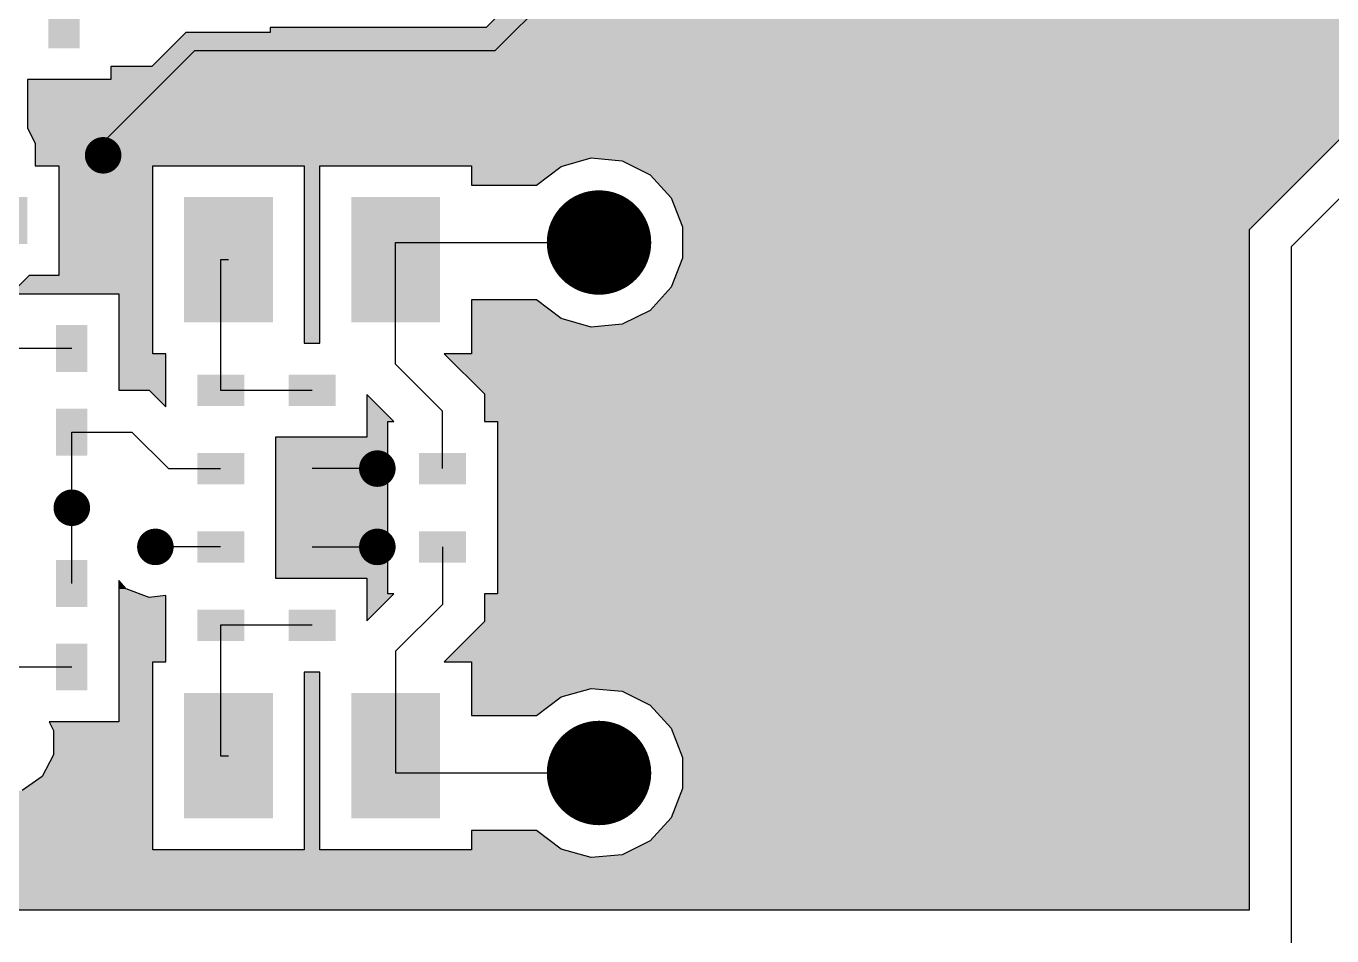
# Model space of a CAD drawing. Extents: x 295 to 953, y 10 to 290.
# Drawn here: x 690.32 to 731.57, y 156.45 to 185.2 of the extents above; entities that cross this region are included whole.
import ezdxf

# ---------------------------------------------------------------- set-up
doc = ezdxf.new("R2010")
doc.units = 0
doc.header["$LTSCALE"] = 5
doc.header["$MEASUREMENT"] = 0
doc.layers.get('0').update_dxf_attribs({"linetype": 'CONTINUOUS', "lineweight": 25})
doc.layers.add('16_COMP_GBR', color=1, linetype='CONTINUOUS')

msp = doc.modelspace()

# ---------------------------------------------------------------- linework, layer by layer
for points, const_width in [([(692.464, 181.113, 1), (693.041, 181.113, 1)], 0.577), ([(707.594, 178.357, 1), (709.244, 178.357, 1)], 1.65), ([(701.126, 171.213, 1), (701.704, 171.213, 1)], 0.577), ([(691.474, 169.975, 1), (692.051, 169.975, 1)], 0.577), ([(694.114, 168.738, 1), (694.691, 168.738, 1)], 0.577), ([(701.126, 168.738, 1), (701.704, 168.738, 1)], 0.577), ([(707.594, 161.593, 1), (709.244, 161.593, 1)], 1.65)]:
    msp.add_lwpolyline(points, format="xyb", close=True, dxfattribs=dict(const_width=const_width))
for points in [[(692.01, 185.98), (692.01, 184.495), (691.02, 185.98), (691.02, 184.495)], [(690.36, 179.793), (690.36, 178.308), (689.37, 179.793), (689.37, 178.308)], [(698.115, 179.793), (698.115, 175.833), (695.31, 179.793), (695.31, 175.833)], [(703.395, 179.793), (703.395, 175.833), (700.59, 179.793), (700.59, 175.833)], [(692.258, 175.75), (692.258, 174.265), (691.268, 175.75), (691.268, 174.265)], [(697.208, 174.183), (697.208, 173.193), (695.723, 174.183), (695.723, 173.193)], [(700.095, 174.183), (700.095, 173.193), (698.61, 174.183), (698.61, 173.193)], [(692.258, 173.11), (692.258, 171.625), (691.268, 173.11), (691.268, 171.625)], [(697.208, 171.708), (697.208, 170.718), (695.723, 171.708), (695.723, 170.718)], [(700.095, 171.708), (700.095, 170.718), (698.61, 171.708), (698.61, 170.718)], [(704.22, 171.708), (704.22, 170.718), (702.735, 171.708), (702.735, 170.718)], [(697.208, 169.233), (697.208, 168.243), (695.723, 169.233), (695.723, 168.243)], [(700.095, 169.233), (700.095, 168.243), (698.61, 169.233), (698.61, 168.243)], [(704.22, 169.233), (704.22, 168.243), (702.735, 169.233), (702.735, 168.243)], [(692.258, 168.325), (692.258, 166.84), (691.268, 168.325), (691.268, 166.84)], [(697.208, 166.758), (697.208, 165.768), (695.723, 166.758), (695.723, 165.768)], [(700.095, 166.758), (700.095, 165.768), (698.61, 166.758), (698.61, 165.768)], [(692.258, 165.685), (692.258, 164.2), (691.268, 165.685), (691.268, 164.2)], [(698.115, 164.118), (698.115, 160.158), (695.31, 164.118), (695.31, 160.158)], [(703.395, 164.118), (703.395, 160.158), (700.59, 164.118), (700.59, 160.158)]]:
    msp.add_solid(points)
at = {"layer": '16_COMP_GBR', "color": 7}
for p, q in [((706.86, 187.166), (704.849, 185.155)), ((705.128, 184.413), (707.19, 186.475)), ((695.363, 184.99), (694.289, 183.918)), ((698.033, 184.99), (695.363, 184.99)), ((698.033, 185.155), (698.033, 184.99)), ((704.849, 185.155), (698.033, 185.155)), ((692.753, 181.525), (695.64, 184.413)), ((705.128, 184.413), (695.64, 184.413)), ((693, 183.918), (693, 183.505)), ((694.289, 183.918), (693, 183.918)), ((690.36, 183.505), (690.36, 181.971)), ((693, 183.505), (690.36, 183.505)), ((728.97, 178.771), (733.044, 182.845)), ((690.36, 181.971), (690.608, 181.499)), ((692.753, 181.525), (692.753, 181.113)), ((730.29, 178.225), (733.59, 181.525)), ((690.608, 181.499), (690.608, 180.783)), ((690.608, 180.783), (691.35, 180.783)), ((691.35, 180.783), (691.35, 177.318)), ((694.32, 180.783), (699.105, 180.783)), ((694.32, 174.843), (694.32, 180.783)), ((699.105, 180.783), (699.105, 175.173)), ((699.6, 180.783), (704.385, 180.783)), ((699.6, 175.173), (699.6, 180.783)), ((704.385, 180.783), (704.385, 180.172)), ((706.443, 180.172), (707.221, 180.761)), ((707.221, 180.761), (708.172, 181.032)), ((708.172, 181.032), (709.155, 180.941)), ((709.155, 180.941), (710.038, 180.5)), ((710.038, 180.5), (710.703, 179.771)), ((704.385, 180.172), (706.443, 180.172)), ((710.703, 179.771), (711.059, 178.85)), ((711.059, 178.85), (711.059, 177.864)), ((728.97, 157.27), (728.97, 178.771)), ((701.993, 178.357), (708.419, 178.357)), ((701.993, 177.813), (701.993, 178.357)), ((730.29, 178.225), (730.29, 155.95)), ((696.713, 177.813), (696.465, 177.813)), ((696.465, 177.813), (696.465, 173.688)), ((701.993, 174.513), (701.993, 177.813)), ((711.059, 177.864), (710.703, 176.943)), ((690.413, 177.318), (689.835, 176.74)), ((691.35, 177.318), (690.413, 177.318)), ((689.835, 176.74), (693.248, 176.74)), ((693.248, 176.74), (693.248, 173.688)), ((710.703, 176.943), (710.038, 176.214)), ((704.385, 176.542), (704.385, 174.843)), ((706.443, 176.542), (704.385, 176.542)), ((707.221, 175.953), (706.443, 176.542)), ((710.038, 176.214), (709.155, 175.773)), ((708.172, 175.682), (707.221, 175.953)), ((709.155, 175.773), (708.172, 175.682)), ((691.763, 175.008), (689.7, 175.008)), ((699.105, 175.173), (699.6, 175.173)), ((694.733, 174.843), (694.32, 174.843)), ((694.733, 173.163), (694.733, 174.843)), ((701.993, 174.513), (703.478, 173.028)), ((703.53, 174.843), (704.798, 173.574)), ((704.385, 174.843), (703.53, 174.843)), ((693.248, 173.688), (694.206, 173.688)), ((694.206, 173.688), (694.733, 173.163)), ((696.465, 173.688), (699.353, 173.688)), ((701.085, 173.554), (701.085, 172.203)), ((701.941, 172.698), (701.085, 173.554)), ((704.798, 173.574), (704.798, 172.698)), ((703.478, 171.213), (703.478, 173.028)), ((701.745, 172.698), (701.941, 172.698)), ((701.745, 167.253), (701.745, 172.698)), ((704.798, 172.698), (705.21, 172.698)), ((705.21, 172.698), (705.21, 167.253)), ((691.763, 172.368), (693.66, 172.368)), ((691.763, 169.975), (691.763, 172.368)), ((694.815, 171.213), (693.66, 172.368)), ((698.198, 172.203), (698.198, 167.748)), ((701.085, 172.203), (698.198, 172.203)), ((694.815, 171.213), (696.465, 171.213)), ((701.415, 171.213), (699.353, 171.213)), ((691.763, 167.583), (691.763, 169.975)), ((696.465, 168.738), (694.403, 168.738)), ((699.353, 168.738), (701.415, 168.738)), ((703.478, 168.738), (703.478, 166.923)), ((693.248, 167.677), (693.248, 163.21)), ((693.485, 167.409), (693.248, 167.677)), ((698.198, 167.748), (701.085, 167.748)), ((701.085, 167.748), (701.085, 166.398)), ((694.208, 167.135), (693.485, 167.409)), ((694.733, 167.198), (694.208, 167.135)), ((694.733, 165.108), (694.733, 167.198)), ((701.085, 166.398), (701.941, 167.253)), ((701.941, 167.253), (701.745, 167.253)), ((704.798, 167.253), (704.798, 166.376)), ((705.21, 167.253), (704.798, 167.253)), ((701.993, 165.438), (703.478, 166.923)), ((699.353, 166.263), (696.465, 166.263)), ((696.465, 166.263), (696.465, 162.138)), ((704.798, 166.376), (703.53, 165.108)), ((701.993, 165.438), (701.993, 162.138)), ((694.32, 165.108), (694.733, 165.108)), ((694.32, 159.168), (694.32, 165.108)), ((703.53, 165.108), (704.385, 165.108)), ((704.385, 165.108), (704.385, 163.408)), ((689.618, 164.943), (691.763, 164.943)), ((699.105, 164.778), (699.105, 159.168)), ((699.6, 164.778), (699.105, 164.778)), ((699.6, 159.168), (699.6, 164.778)), ((707.221, 163.997), (708.172, 164.268)), ((708.172, 164.268), (709.155, 164.177)), ((706.443, 163.408), (707.221, 163.997)), ((709.155, 164.177), (710.038, 163.736)), ((704.385, 163.408), (706.443, 163.408)), ((710.038, 163.736), (710.703, 163.007)), ((691.042, 163.21), (691.185, 162.936)), ((693.248, 163.21), (691.042, 163.21)), ((710.703, 163.007), (711.059, 162.086)), ((691.185, 162.936), (691.185, 162.164)), ((691.185, 162.164), (690.827, 161.479)), ((696.465, 162.138), (696.713, 162.138)), ((701.993, 162.138), (701.993, 161.593)), ((711.059, 162.086), (711.059, 161.1)), ((690.827, 161.479), (690.19, 161.04)), ((701.993, 161.593), (708.419, 161.593)), ((711.059, 161.1), (710.703, 160.179)), ((710.703, 160.179), (710.038, 159.45)), ((704.385, 159.778), (704.385, 159.168)), ((706.443, 159.778), (704.385, 159.778)), ((707.221, 159.189), (706.443, 159.778)), ((710.038, 159.45), (709.155, 159.009)), ((699.105, 159.168), (694.32, 159.168)), ((704.385, 159.168), (699.6, 159.168)), ((708.172, 158.918), (707.221, 159.189)), ((709.155, 159.009), (708.172, 158.918)), ((686.431, 157.27), (728.97, 157.27))]:
    msp.add_line(p, q, dxfattribs=at)
for points in [[(704.849, 185.155), (705.426, 185.732), (784.854, 185.155), (785.431, 185.732)], [(694.454, 184.083), (695.363, 184.99), (783.781, 184.083), (784.689, 184.99)], [(698.033, 184.99), (698.033, 185.155), (784.689, 184.99), (784.854, 185.155)], [(694.289, 183.918), (694.454, 184.082), (755.37, 183.918), (755.37, 184.082)], [(694.454, 184.082), (694.454, 184.083), (755.37, 184.082), (760.155, 184.083)], [(693, 183.505), (693, 183.918), (755.37, 183.505), (755.37, 183.918)], [(690.36, 183.258), (690.36, 183.505), (755.37, 183.258), (755.37, 183.505)], [(690.36, 183.257), (690.36, 183.258), (743.243, 183.257), (746.213, 183.258)], [(690.36, 182.845), (690.36, 183.257), (743.243, 182.845), (743.243, 183.257)], [(690.36, 181.971), (690.36, 182.845), (732.169, 181.971), (733.044, 182.845)], [(690.36, 182.845), (690.36, 182.845), (733.044, 182.845), (738.261, 182.845)], [(690.608, 181.499), (690.36, 181.971), (731.698, 181.499), (732.169, 181.971)], [(690.608, 181.032), (690.608, 181.499), (731.231, 181.032), (731.698, 181.499)], [(690.608, 180.783), (690.608, 181.032), (707.297, 180.783), (708.172, 181.032)], [(691.35, 180.782), (691.35, 180.783), (694.32, 180.782), (699.105, 180.783)], [(691.35, 177.318), (691.35, 180.782), (694.32, 177.318), (694.32, 180.782)], [(699.105, 180.782), (699.105, 180.783), (699.6, 180.782), (704.385, 180.783)], [(699.105, 175.173), (699.105, 180.782), (699.6, 175.173), (699.6, 180.782)], [(704.385, 180.761), (704.385, 180.783), (707.221, 180.761), (707.297, 180.783)], [(704.385, 180.172), (704.385, 180.761), (706.443, 180.172), (707.221, 180.761)], [(709.155, 180.941), (708.172, 181.032), (731.14, 180.941), (731.231, 181.032)], [(710.038, 180.5), (709.155, 180.941), (730.699, 180.5), (731.14, 180.941)], [(710.703, 179.771), (710.038, 180.5), (729.97, 179.771), (730.699, 180.5)], [(711.059, 178.85), (710.703, 179.771), (729.049, 178.85), (729.97, 179.771)], [(711.059, 178.771), (711.059, 178.85), (728.97, 178.771), (729.049, 178.85)], [(711.059, 177.864), (711.059, 178.771), (728.97, 177.864), (728.97, 178.771)], [(710.703, 176.943), (711.059, 177.864), (728.97, 176.943), (728.97, 177.864)], [(689.835, 176.74), (690.413, 177.318), (694.32, 176.74), (694.32, 177.318)], [(693.248, 174.843), (693.248, 176.74), (694.32, 174.843), (694.32, 176.74)], [(710.038, 176.214), (710.703, 176.943), (728.97, 176.214), (728.97, 176.943)], [(704.385, 175.953), (704.385, 176.542), (707.221, 175.953), (706.443, 176.542)], [(704.385, 176.542), (704.385, 176.542), (706.443, 176.542), (704.385, 176.542)], [(709.155, 175.773), (710.038, 176.214), (728.97, 175.773), (728.97, 176.214)], [(704.385, 175.682), (704.385, 175.953), (708.172, 175.682), (707.221, 175.953)], [(708.172, 175.682), (709.155, 175.773), (728.97, 175.682), (728.97, 175.773)], [(704.385, 174.843), (704.385, 175.682), (728.97, 174.843), (728.97, 175.682)], [(693.248, 174.842), (693.248, 174.843), (694.733, 174.842), (694.32, 174.843)], [(693.248, 173.688), (693.248, 174.842), (694.733, 173.688), (694.733, 174.842)], [(704.798, 173.574), (703.53, 174.843), (728.97, 173.574), (728.97, 174.843)], [(694.732, 173.163), (694.206, 173.688), (694.732, 173.163), (694.733, 173.688)], [(701.085, 172.698), (701.085, 173.554), (701.941, 172.698), (701.085, 173.554)], [(704.798, 172.698), (704.798, 173.574), (728.97, 172.698), (728.97, 173.574)], [(701.085, 172.697), (701.085, 172.698), (701.745, 172.697), (701.941, 172.698)], [(701.085, 172.203), (701.085, 172.697), (701.745, 172.203), (701.745, 172.697)], [(705.21, 167.253), (705.21, 172.698), (728.97, 167.253), (728.97, 172.698)], [(698.198, 167.748), (698.198, 172.203), (701.745, 167.748), (701.745, 172.203)], [(693.248, 167.409), (693.248, 167.676), (693.485, 167.409), (693.248, 167.676)], [(701.085, 167.253), (701.085, 167.748), (701.745, 167.253), (701.745, 167.748)], [(693.248, 167.135), (693.248, 167.409), (694.208, 167.135), (693.485, 167.409)], [(693.248, 165.108), (693.248, 167.135), (694.733, 165.108), (694.733, 167.135)], [(694.208, 167.135), (694.733, 167.198), (694.733, 167.135), (694.733, 167.198)], [(701.085, 167.252), (701.085, 167.253), (701.941, 167.252), (701.745, 167.253)], [(701.085, 166.398), (701.085, 167.252), (701.085, 166.398), (701.941, 167.252)], [(704.798, 166.376), (704.798, 167.253), (728.97, 166.376), (728.97, 167.253)], [(703.53, 165.108), (704.798, 166.376), (728.97, 165.108), (728.97, 166.376)], [(693.248, 165.107), (693.248, 165.108), (694.32, 165.107), (694.733, 165.108)], [(693.248, 163.21), (693.248, 165.107), (694.32, 163.21), (694.32, 165.107)], [(704.385, 164.268), (704.385, 165.108), (728.97, 164.268), (728.97, 165.108)], [(699.105, 164.777), (699.105, 164.778), (699.6, 164.777), (699.105, 164.778)], [(699.105, 159.168), (699.105, 164.777), (699.6, 159.168), (699.6, 164.777)], [(704.385, 163.997), (704.385, 164.268), (707.221, 163.997), (708.172, 164.268)], [(709.155, 164.177), (708.172, 164.268), (728.97, 164.177), (728.97, 164.268)], [(704.385, 163.408), (704.385, 163.997), (706.443, 163.408), (707.221, 163.997)], [(710.038, 163.736), (709.155, 164.177), (728.97, 163.736), (728.97, 164.177)], [(710.703, 163.007), (710.038, 163.736), (728.97, 163.007), (728.97, 163.736)], [(691.185, 162.936), (691.042, 163.21), (694.32, 162.936), (694.32, 163.21)], [(711.059, 162.086), (710.703, 163.007), (728.97, 162.086), (728.97, 163.007)], [(691.185, 162.164), (691.185, 162.936), (694.32, 162.164), (694.32, 162.936)], [(690.827, 161.479), (691.185, 162.164), (694.32, 161.479), (694.32, 162.164)], [(711.059, 161.1), (711.059, 162.086), (728.97, 161.1), (728.97, 162.086)], [(690.19, 161.04), (690.827, 161.479), (694.32, 161.04), (694.32, 161.479)], [(685.823, 159.168), (685.823, 160.948), (694.32, 159.168), (694.32, 160.948)], [(689.423, 160.948), (690.19, 161.04), (694.32, 160.948), (694.32, 161.04)], [(710.703, 160.179), (711.059, 161.1), (728.97, 160.179), (728.97, 161.1)], [(710.038, 159.45), (710.703, 160.179), (728.97, 159.45), (728.97, 160.179)], [(704.385, 159.189), (704.385, 159.778), (707.221, 159.189), (706.443, 159.778)], [(704.385, 159.778), (704.385, 159.778), (706.443, 159.778), (704.385, 159.778)], [(709.155, 159.009), (710.038, 159.45), (728.97, 159.009), (728.97, 159.45)], [(685.823, 158.918), (685.823, 159.168), (708.172, 158.918), (707.297, 159.168)], [(685.823, 157.27), (685.823, 158.918), (728.97, 157.27), (728.97, 158.918)], [(704.385, 159.168), (704.385, 159.189), (707.297, 159.168), (707.221, 159.189)], [(708.172, 158.918), (709.155, 159.009), (728.97, 158.918), (728.97, 159.009)], [(685.823, 157.27), (685.823, 157.27), (686.431, 157.27), (728.97, 157.27)]]:
    msp.add_solid(points, dxfattribs=at)

doc.saveas('drawing.dxf')
